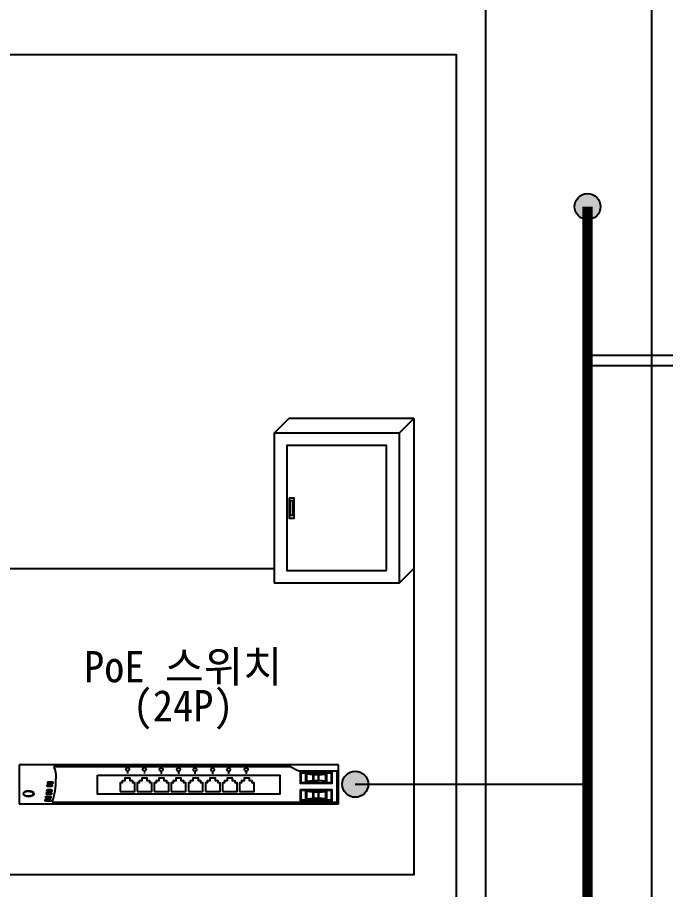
# Model space of a CAD drawing. Header units: millimetres. Extents: x 4 to 3929, y -454 to 587.
# Drawn here: x 944.9 to 1069.4, y 4.9 to 172.4 of the extents above; entities that cross this region are included whole.
import ezdxf
from ezdxf.enums import TextEntityAlignment as Align

# ---------------------------------------------------------------- set-up
doc = ezdxf.new("R2010")
doc.units = ezdxf.units.MM
doc.header["$LTSCALE"] = 10
for name, color, linetype in [('CZ-LIN1', 7, 'Continuous'), ('CZ-SYMB', 2, 'Continuous'), ('CZ-TABL-LIN1', 4, 'Continuous'), ('CZ-TEX2', 3, 'Continuous')]:
    doc.layers.add(name, color=color, linetype=linetype)
doc.styles.add('굴림체', font='GulimChe.ttf')

# ---------------------------------------------------------------- blocks, each defined once
blk = doc.blocks.new('WO')
at = {"layer": 'CZ-LIN1'}
h = blk.add_hatch(color=256, dxfattribs=at)
h.dxf.hatch_style = 1
edge = h.paths.add_edge_path()
edge.add_arc((0, 0), 2.5, 0, 360)
blk.add_circle((0, 0), 2.5, dxfattribs=at)

msp = doc.modelspace()

# ---------------------------------------------------------------- linework, layer by layer
at = {"layer": 'CZ-LIN1', "const_width": 2, "flags": 128}
msp.add_lwpolyline([(1054.4, 136.07), (1054.4, -296.24)], dxfattribs=at)
at = {"layer": 'CZ-LIN1', "flags": 128}
for points in [[(1091.71, 107.51), (1054.4, 107.51)], [(1091.71, 105.51), (1054.4, 105.51)], [(1009.77, 25.15), (1054.4, 25.15)]]:
    msp.add_lwpolyline(points, dxfattribs=at)
at = {"layer": 'CZ-SYMB'}
for p, q in [((994.2, 92.57), (997, 95.37)), ((1021, 95.37), (997, 95.37)), ((1018.2, 92.57), (1021, 95.37)), ((1021, 95.37), (1021, 66.57)), ((1018.2, 92.57), (994.2, 92.57)), ((994.2, 92.57), (994.2, 63.77)), ((1018.2, 92.57), (1018.2, 63.77)), ((1018.2, 63.77), (1021, 66.57)), ((1018.2, 63.77), (994.2, 63.77)), ((945.19, 28.89), (945.19, 21.42)), ((1006.57, 28.89), (945.19, 28.89)), ((1006.57, 21.42), (1006.57, 28.89)), ((945.19, 21.42), (1006.57, 21.42))]:
    msp.add_line(p, q, dxfattribs=at)
at = {"layer": 'CZ-SYMB', "flags": 128}
for points in [[(1015.8, 66.17), (1015.8, 90.17), (996.6, 90.17), (996.6, 66.17)], [(997.08, 80.09), (997.08, 76.25), (998.04, 76.25), (998.04, 80.09)], [(997.32, 76.73), (997.32, 79.61), (997.8, 79.61), (997.8, 76.73)]]:
    msp.add_lwpolyline(points, close=True, dxfattribs=at)
at = {"layer": 'CZ-SYMB'}
for points in [[(951.53, 21.72, 0.107262), (952.25, 26.06, 0.146956), (951.86, 28.59, -3.030271)], [(951.86, 28.59), (996.13, 28.59), (997.16, 28.59, -0.095661), (997.21, 28.58)], [(1006.32, 27.68), (999.22, 27.68, -0.131388), (998.38, 27.9), (997.21, 28.58)]]:
    msp.add_lwpolyline(points, format="xyb", dxfattribs=at)
for points in [[(951.53, 21.72), (1006.32, 21.72), (1006.32, 27.68)], [(965.89, 27.42), (966.2, 27.42)], [(969.12, 27.42), (969.43, 27.42)], [(972.34, 27.37), (972.65, 27.37)], [(975.67, 27.37), (975.98, 27.37)], [(978.83, 27.37), (979.15, 27.37)], [(982.22, 27.37), (982.53, 27.37)], [(985.31, 27.37), (985.63, 27.37)], [(988.66, 27.37), (988.98, 27.37)]]:
    msp.add_lwpolyline(points, dxfattribs=at)
for points in [[(960.28, 26.91), (995.26, 26.91), (995.26, 23.25), (960.28, 23.25)], [(999.23, 27.51), (1005.24, 27.51), (1005.24, 25.3), (999.23, 25.3)], [(999.36, 27.37), (1005.11, 27.37), (1005.11, 25.44), (999.36, 25.44)], [(1000.28, 27.37), (1004.26, 27.37), (1004.26, 25.44), (1000.28, 25.44)], [(1000.43, 25.72), (1001.7, 25.84), (1001.7, 26.97), (1000.43, 27.09)], [(1001.77, 25.84), (1002.69, 25.84), (1002.69, 26.97), (1001.77, 26.97)], [(1004.04, 25.72), (1002.76, 25.84), (1002.76, 26.97), (1004.04, 27.09)], [(964.59, 23.77), (967.4, 23.77), (967.4, 25.44), (967.02, 25.44), (967.02, 25.83), (966.52, 25.83), (966.52, 26.33), (965.47, 26.33), (965.47, 25.83), (964.97, 25.83), (964.97, 25.44), (964.59, 25.44)], [(967.87, 23.77), (970.68, 23.77), (970.68, 25.44), (970.3, 25.44), (970.3, 25.83), (969.8, 25.83), (969.8, 26.33), (968.75, 26.33), (968.75, 25.83), (968.24, 25.83), (968.24, 25.44), (967.87, 25.44)], [(971.14, 23.77), (973.95, 23.77), (973.95, 25.44), (973.58, 25.44), (973.58, 25.83), (973.07, 25.83), (973.07, 26.33), (972.02, 26.33), (972.02, 25.83), (971.52, 25.83), (971.52, 25.44), (971.14, 25.44)], [(974.42, 23.77), (977.23, 23.77), (977.23, 25.44), (976.85, 25.44), (976.85, 25.83), (976.35, 25.83), (976.35, 26.33), (975.3, 26.33), (975.3, 25.83), (974.8, 25.83), (974.8, 25.44), (974.42, 25.44)], [(977.7, 23.77), (980.51, 23.77), (980.51, 25.44), (980.13, 25.44), (980.13, 25.83), (979.63, 25.83), (979.63, 26.33), (978.58, 26.33), (978.58, 25.83), (978.08, 25.83), (978.08, 25.44), (977.7, 25.44)], [(980.98, 23.77), (983.79, 23.77), (983.79, 25.44), (983.41, 25.44), (983.41, 25.83), (982.91, 25.83), (982.91, 26.33), (981.86, 26.33), (981.86, 25.83), (981.35, 25.83), (981.35, 25.44), (980.98, 25.44)], [(984.26, 23.77), (987.06, 23.77), (987.06, 25.44), (986.69, 25.44), (986.69, 25.83), (986.18, 25.83), (986.18, 26.33), (985.14, 26.33), (985.14, 25.83), (984.63, 25.83), (984.63, 25.44), (984.26, 25.44)], [(987.53, 23.77), (990.34, 23.77), (990.34, 25.44), (989.96, 25.44), (989.96, 25.83), (989.46, 25.83), (989.46, 26.33), (988.41, 26.33), (988.41, 25.83), (987.91, 25.83), (987.91, 25.44), (987.53, 25.44)], [(1001.06, 25.61), (1001.16, 25.61), (1001.16, 25.7), (1001.06, 25.7)], [(1002.17, 25.61), (1002.27, 25.61), (1002.27, 25.7), (1002.17, 25.7)], [(1003.51, 25.61), (1003.61, 25.61), (1003.61, 25.7), (1003.51, 25.7)], [(999.23, 24.15), (1005.24, 24.15), (1005.24, 21.94), (999.23, 21.94)], [(999.36, 24.01), (1005.11, 24.01), (1005.11, 22.07), (999.36, 22.07)], [(1000.28, 24.01), (1004.26, 24.01), (1004.26, 22.07), (1000.28, 22.07)], [(1000.43, 22.36), (1001.7, 22.48), (1001.7, 23.61), (1000.43, 23.73)], [(1001.77, 22.48), (1002.69, 22.48), (1002.69, 23.61), (1001.77, 23.61)], [(1004.04, 22.36), (1002.76, 22.48), (1002.76, 23.61), (1004.04, 23.73)], [(1001.06, 22.25), (1001.16, 22.25), (1001.16, 22.34), (1001.06, 22.34)], [(1002.17, 22.25), (1002.27, 22.25), (1002.27, 22.34), (1002.17, 22.34)], [(1003.51, 22.25), (1003.61, 22.25), (1003.61, 22.34), (1003.51, 22.34)]]:
    msp.add_lwpolyline(points, close=True, dxfattribs=at)
for points in [[(950.81, 25.62), (951.53, 25.62, -0.414214), (951.66, 25.49), (951.66, 25.38, -0.414214), (951.53, 25.25), (950.81, 25.25, -0.414214), (950.68, 25.38), (950.68, 25.49, -0.414214)], [(950.55, 23.57), (951.27, 23.57, -0.414214), (951.41, 23.43), (951.41, 23.32, -0.414214), (951.27, 23.19), (950.55, 23.19, -0.414214), (950.42, 23.32), (950.42, 23.43, -0.414214)], [(950.65, 24.12), (951.37, 24.12, -0.414214), (951.5, 23.98), (951.5, 23.87, -0.414214), (951.37, 23.74), (950.65, 23.74, -0.414214), (950.51, 23.87), (950.51, 23.98, -0.414214)], [(950.72, 25.07), (951.44, 25.07, -0.414214), (951.57, 24.94), (951.57, 24.83, -0.414214), (951.44, 24.69), (950.72, 24.69, -0.414214), (950.58, 24.83), (950.58, 24.94, -0.414214)], [(950.34, 22.26), (951.06, 22.26, -0.414214), (951.2, 22.13), (951.2, 22.02, -0.414214), (951.06, 21.89), (950.34, 21.89, -0.414214), (950.21, 22.02), (950.21, 22.13, -0.414214)], [(950.44, 22.82), (951.16, 22.82, -0.414214), (951.29, 22.68), (951.29, 22.57, -0.414214), (951.16, 22.44), (950.44, 22.44, -0.414214), (950.3, 22.57), (950.3, 22.68, -0.414214)]]:
    msp.add_lwpolyline(points, format="xyb", close=True, dxfattribs=at)
for centre in [(966.04, 28.01), (969.26, 28.01), (972.48, 27.96), (975.81, 27.96), (978.98, 27.96), (982.37, 27.96), (985.46, 27.96), (988.81, 27.96)]:
    msp.add_circle(centre, 0.342, dxfattribs=at)
for centre, major_axis, ratio in [((947.01, 23.33), (-1.01, 0), 0.571431), ((946.96, 23.33), (-0.965, 0), 0.516669)]:
    msp.add_ellipse(centre, major_axis=major_axis, ratio=ratio, dxfattribs=at)
at = {"layer": 'CZ-TABL-LIN1', "flags": 128}
for points in [[(1066.69, 447.59), (1066.69, -378.79), (1034.87, -378.79), (1034.87, 447.59)], [(820.33, -97.19), (820.33, 165.3), (1029.15, 165.3), (1029.15, -97.19)]]:
    msp.add_lwpolyline(points, close=True, dxfattribs=at)
at = {"layer": 'CZ-TABL-LIN1'}
msp.add_lwpolyline([(1021, 66.57), (1021, 7.75), (933.06, 7.75), (933.06, 66.57), (994.2, 66.57)], dxfattribs=at)

# ---------------------------------------------------------------- block references
at = {"layer": 'CZ-LIN1'}
for p in [(1054.4, 136.07), (1009.77, 25.15)]:
    msp.add_blockref('WO', p, dxfattribs=at)

# ---------------------------------------------------------------- texts
at = {"layer": 'CZ-TEX2', "style": '굴림체'}
for s, p in [('PoE 스위치', (976.71, 47.8)), ('(24P)', (976.71, 39.78))]:
    msp.add_text(s, height=6, dxfattribs=at).set_placement(p, align=Align.MIDDLE)

doc.saveas('drawing.dxf')
